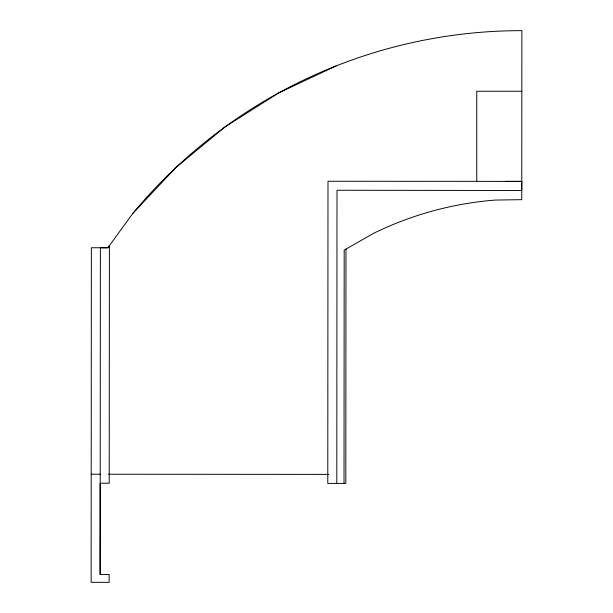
<?xml version="1.0" encoding="UTF-8"?>
<svg xmlns="http://www.w3.org/2000/svg" width="613" height="613" viewBox="0 0 613 613"><rect width="100%" height="100%" fill="white"/><g stroke="black" fill="none" stroke-linecap="round" stroke-linejoin="round"><path stroke-width="0.92" d="M100.149 574.458L100.141 483.236L109.221 483.243L109.39 245.621L107.834 247.767L91.368 247.752L91.13 582.335L109.152 582.35L109.152 574.458L100.141 574.458L100.379 247.759L107.834 247.767L132.86 213.37L176.283 167.196L225.147 126.83L278.685 92.908L336.054 65.959M336.798 483.404L337.004 190.26L521.77 190.497L521.77 181.387L327.993 181.256L327.779 483.404L345.809 483.412L345.977 249.062M344.016 483.412L344.184 250.089L373.8 233.224A336.315 336.315 0 0 1 495.396 200.06L521.755 199.669L521.878 30.65A504.714 504.714 0 0 0 132.86 213.37M521.832 91.268L476.768 91.268L476.768 181.364M506.001 181.379L521.77 181.394M91.207 474.217L100.218 474.224M108.432 474.232L328.583 474.385"/></g></svg>
